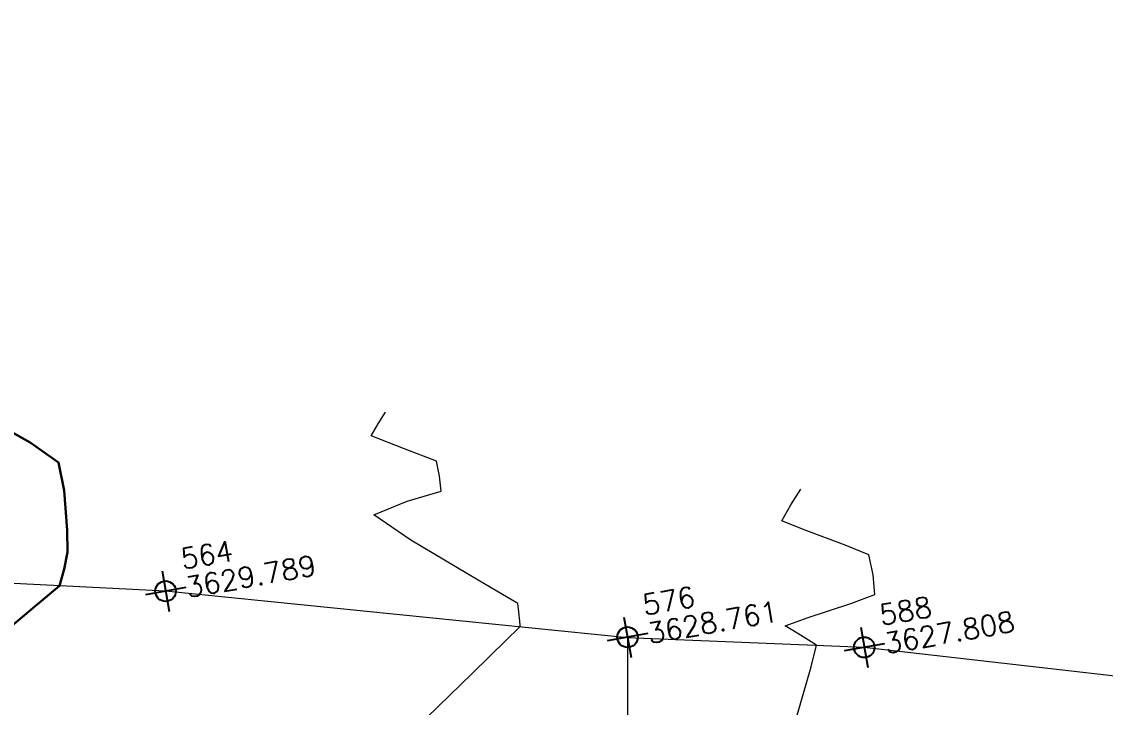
# Model space of a CAD drawing. Header units: millimetres. Extents: x 736950 to 740938, y 8500595 to 8502163.
# Drawn here: x 737854.9 to 737860.19, y 8501309.13 to 8501312.47 of the extents above; entities that cross this region are included whole.
import ezdxf

# ---------------------------------------------------------------- set-up
doc = ezdxf.new("R2010")
doc.units = ezdxf.units.MM
for name, color, linetype, lineweight in [('CONT-MJR', 80, 'Continuous', 30), ('CONT-MNR', 96, 'Continuous', 15), ('pista', 251, 'Continuous', 5)]:
    doc.layers.add(name, color=color, linetype=linetype, lineweight=lineweight)
doc.styles.add('5mm', font='arial.ttf', dxfattribs={"height": 3})

msp = doc.modelspace()

# ---------------------------------------------------------------- hatches: boundary and pattern name
at = {"layer": 'pista'}
h = msp.add_hatch(dxfattribs=at)
h.set_pattern_fill('HONEY', color=256, scale=3, angle=9.94991650582834, style=0)
h.set_pattern_definition([(9.94991650582834, (1479841.21072825, -18.49207214638591), (0.4979252195647159, 0.4170677100899267), [0.375, -0.75]), (129.9499165058283, (1479841.21072825, -18.49207214638591), (-0.6101538418184378, 0.222682034283025), [0.3749999999999999, -0.7499999999999998]), (69.94991650582834, (1479841.21072825, -18.49207214638591), (-0.112228622253722, 0.6397497443729518), [-0.75, 0.375])])
h.paths.add_polyline_path([(737744.7999806425, 8501250.923935566), (737743.4751223363, 8501250.754223157), (737756.465848178, 8501242.026572531), (737763.5739612179, 8501242.006896213), (737770.002546867, 8501243.455222024), (737769.8468594846, 8501244.342704736), (737763.4750639071, 8501242.907173423), (737756.7405500773, 8501242.925815564)])
h.paths.add_polyline_path([(737794.2809870465, 8501256.017245878), (737809.7820272583, 8501263.709828075), (737823.391616501, 8501273.483615467), (737837.0791595323, 8501280.557800073), (737851.5530432165, 8501285.77819753), (737870.8510758049, 8501293.050216693, -0.9976846880626209), (737871.0089264096, 8501292.63424804), (737865.2748787645, 8501289.581801567, 0.7845063948290762), (737866.1540430214, 8501286.121818589), (737883.2588851704, 8501291.348365877), (737897.4188924351, 8501296.516943583), (737903.2981396064, 8501301.44146652, -0.5512150924587264), (737904.1219025984, 8501301.177325813), (737906.855912117, 8501297.98174819, 0.5618964424650519), (737910.2738656431, 8501298.536066804), (737914.22079628, 8501308.558674501), (737925.6412323939, 8501300.72656757, 0.340189525830376), (737928.7023693406, 8501300.894137181), (737936.9171069289, 8501306.117412793, -0.358727273887905), (737938.1716059428, 8501305.962964654), (737943.1732157968, 8501301.051021611, 0.3417074120720416), (737946.0555081918, 8501300.709858142), (737955.8779356404, 8501307.072689936), (737971.8320576148, 8501314.464803053), (737988.5677626224, 8501323.411181662), (738023.1375471824, 8501336.282937778), (738044.4246208373, 8501357.728329657), (738061.4456776979, 8501362.208386911), (738078.9085143938, 8501363.070318012), (738112.0997810266, 8501372.051506756), (738118.6561313582, 8501373.365123207), (738128.3493353954, 8501376.976906104), (738155.2251721952, 8501366.826195797), (738176.6167526407, 8501363.543890122), (738193.8053773039, 8501353.328603027), (738204.7313956148, 8501340.877429372), (738207.705198212, 8501335.751671141), (738214.35685511, 8501331.742925933), (738229.9282901662, 8501313.374534177), (738233.5603594936, 8501308.186787868), (738234.53883727, 8501308.358438132), (738230.6417003467, 8501313.924784988), (738214.9478837823, 8501332.43754055), (738208.3676942562, 8501336.403214611), (738205.4657963786, 8501341.405035153), (738194.387784551, 8501354.029418997), (738176.9261677533, 8501364.406946706), (738155.4549153853, 8501367.70147717), (738128.3514754312, 8501377.93815071), (738118.4090486554, 8501374.233504975), (738111.8936108743, 8501372.928085677), (738078.7671659255, 8501363.964436961), (738061.3074614278, 8501363.102660457), (738043.958527311, 8501358.536303693), (738022.6381405202, 8501337.057350922), (737988.196920163, 8501324.233464561), (737971.4304040315, 8501315.270615296), (737955.4419368334, 8501307.862588815), (737945.5806043665, 8501301.47455489, -0.3391433520832071), (737943.8038299843, 8501301.693147572), (737938.8116631231, 8501306.59581691, 0.3560082385246841), (737936.4342009705, 8501306.876887502), (737928.158540546, 8501301.61487459, -0.3502196171718997), (737926.1502499409, 8501301.468794718), (737914.5128481541, 8501309.44969617, 0.4302069892023044), (737913.4330382891, 8501309.014522241), (737909.4507249827, 8501298.90206584, -0.5704007069138802), (737907.5397775185, 8501298.566836312), (737904.9064502402, 8501301.644734057, 0.4931454261128044), (737902.7202336333, 8501302.131411942), (737896.9620044216, 8501297.308254998), (737882.9728831241, 8501292.20205278), (737866.0373022418, 8501287.027224885, -0.7384715771871906), (737865.6977918843, 8501288.787355538), (737871.5108758068, 8501291.881875956, 0.9119586051647783), (737870.5337161538, 8501293.892406015), (737851.2416702455, 8501286.62264278), (737836.7183275839, 8501281.384406622), (737822.9200107896, 8501274.252970394), (737809.3164408724, 8501264.483505804), (737793.8201376351, 8501256.79327439), (737778.9884914039, 8501246.402265295), (737769.846859484, 8501244.34270474), (737770.0025468671, 8501243.455222024), (737779.3594973255, 8501245.563292695)])
h.paths.add_polyline_path([(738260.5182952256, 8501271.251537092), (738234.538837269, 8501308.358438132), (738233.56035949, 8501308.186787868), (738259.6897886079, 8501270.86568047), (738269.3749442189, 8501234.589470252), (738274.5057655985, 8501215.583008338), (738279.7983711922, 8501189.602392923), (738280.7089290785, 8501189.641305126), (738275.382018582, 8501215.790318219), (738270.2441657205, 8501234.822827347)])

# ---------------------------------------------------------------- linework, layer by layer
at = {"linetype": 'Continuous', "extrusion": (0.9849591664230046, 0.172787269436437, 0)}
for points, elevation in [([(8245950.958062787, 0), (8245950.758062787, 0)], 2195675.732162654), ([(8245950.348062788, 0), (8245950.148062789, 0)], 2195677.911162654), ([(8245950.100062788, 0), (8245949.900062789, 0)], 2195679.039162654)]:
    msp.add_lwpolyline(points, dxfattribs=dict(at, elevation=elevation))
at = {"linetype": 'Continuous', "extrusion": (-0.172787269436437, 0.9849591664230046, 0)}
for points, elevation in [([(-2195675.832162654, 0), (-2195675.632162655, 0)], 8245950.858062787), ([(-2195678.011162654, 0), (-2195677.811162654, 0)], 8245950.248062787), ([(-2195679.139162655, 0), (-2195678.939162654, 0)], 8245950.000062787)]:
    msp.add_lwpolyline(points, dxfattribs=dict(at, elevation=elevation))
at = {"linetype": 'Continuous'}
for centre in [(737855.606214435, 8501309.697850818), (737857.8578406929, 8501309.473529186), (737859.0117258753, 8501309.424163353)]:
    msp.add_circle(centre, 0.05, dxfattribs=at)
at = {"layer": 'CONT-MJR', "elevation": 3630}
for points in [[(737854.9455772692, 8501310.422354627), (737854.728213839, 8501310.545152484)], [(737855.0837164304, 8501310.324337868), (737854.9455772692, 8501310.422354627)], [(737855.1290132082, 8501309.888639688), (737855.1259790766, 8501309.995151134)], [(737855.111213171, 8501309.805417068), (737855.1290132082, 8501309.888639688)], [(737855.0885549758, 8501309.724058798), (737855.111213171, 8501309.805417068)], [(737854.9803828822, 8501309.633435829), (737855.0885549758, 8501309.724058798)]]:
    msp.add_lwpolyline(points, dxfattribs=at)
at = {"layer": 'CONT-MJR', "extrusion": (0.9787483972652623, 0.2050648064653719, 0), "elevation": 2465494.036963897}
msp.add_lwpolyline([(8169335.605816558, 3630.000000000013), (8169335.744658519, 3630.000000000013)], dxfattribs=at)
at = {"layer": 'CONT-MJR', "extrusion": (0.997464478637912, 0.0711661004664326, 0), "elevation": 1340989.359756244}
msp.add_lwpolyline([(8427244.470027598, 3630), (8427244.663814336, 3630)], dxfattribs=at)
at = {"layer": 'CONT-MJR', "extrusion": (0.6409843443148742, -0.7675539527246479, 0), "elevation": -6052260.321679615}
msp.add_lwpolyline([(6015549.578760933, 3630.000000000013), (6015549.88793604, 3630.000000000013)], dxfattribs=at)
at = {"layer": 'CONT-MNR', "extrusion": (0.8428929126955277, -0.5380813486152902, 0), "elevation": -3952462.492458381}
msp.add_lwpolyline([(7562721.277611201, 3629), (7562721.344913658, 3629)], dxfattribs=at)
at = {"layer": 'CONT-MNR'}
for points, elevation in [([(737856.608796047, 8501310.455840033), (737856.6416705175, 8501310.513883505)], 3629), ([(737856.7659251317, 8501310.394083975), (737856.608796047, 8501310.455840033)], 3629), ([(737856.9416343219, 8501310.258225493), (737856.9262481427, 8501310.330872318)], 3629), ([(737856.9489316181, 8501310.185730787), (737856.9416343219, 8501310.258225493)], 3629), ([(737856.7845515077, 8501310.136075795), (737856.9489316181, 8501310.185730787)], 3629), ([(737858.653142511, 8501310.119272185), (737858.7021572803, 8501310.19459985)], 3628), ([(737856.6212667039, 8501310.070774117), (737856.7845515077, 8501310.136075795)], 3629), ([(737856.8010386566, 8501309.946977735), (737856.6212667039, 8501310.070774117)], 3629), ([(737858.9193698174, 8501309.922058186), (737858.718873392, 8501309.996875707)], 3628), ([(737859.0332258152, 8501309.875026416), (737858.9193698174, 8501309.922058186)], 3628), ([(737859.0634628951, 8501309.681552706), (737859.0555308828, 8501309.778154409)], 3628), ([(737857.3227190454, 8501309.637648059), (737857.138743113, 8501309.745899927)], 3629), ([(737857.3288066338, 8501309.59766342), (737857.3227190454, 8501309.637648059)], 3629), ([(737857.3333689169, 8501309.55141681), (737857.3288066338, 8501309.59766342)], 3629), ([(737858.7385409536, 8501309.568834659), (737858.9468427073, 8501309.637723945)], 3628), ([(737857.3346244112, 8501309.530067334), (737857.3333689169, 8501309.55141681)], 3629), ([(737858.6266854549, 8501309.528315429), (737858.7385409536, 8501309.568834659)], 3628), ([(737857.2700893534, 8501309.462122077), (737857.3266466882, 8501309.517768746)], 3629), ([(737857.3266466882, 8501309.517768746), (737857.334359469, 8501309.525681784)], 3629), ([(737857.334359469, 8501309.525681784), (737857.3346244112, 8501309.530067334)], 3629), ([(737858.7007569488, 8501309.48280041), (737858.6266854549, 8501309.528315429)], 3628), ([(737857.1006846565, 8501309.29680844), (737857.2700893534, 8501309.462122077)], 3629), ([(737858.7792537174, 8501309.434109041), (737858.7007569488, 8501309.48280041)], 3628), ([(737858.7530816817, 8501309.328991711), (737858.7792537174, 8501309.434109041)], 3628), ([(737858.6520624437, 8501308.981154855), (737858.6953267396, 8501309.131723989)], 3628)]:
    msp.add_lwpolyline(points, dxfattribs=dict(at, elevation=elevation))
at = {"layer": 'CONT-MNR', "extrusion": (-0.3667962902309908, -0.930301285322547, 0), "elevation": -8179423.111005433}
msp.add_lwpolyline([(-2431819.844593571, 3629.000000000013), (-2431820.016928077, 3629.000000000013)], dxfattribs=at)
at = {"layer": 'CONT-MNR', "extrusion": (0.8744730073474092, -0.4850741792971237, 0), "elevation": -3478528.553645449}
msp.add_lwpolyline([(7792082.318191219, 3628), (7792082.407003297, 3628)], dxfattribs=at)
at = {"layer": 'CONT-MNR', "extrusion": (-0.3802268223131825, -0.9248932714608857, 0), "elevation": -8143358.090706818}
msp.add_lwpolyline([(-2549985.521236595, 3628.000000000013), (-2549985.638884035, 3628.000000000013)], dxfattribs=at)
at = {"layer": 'CONT-MNR', "extrusion": (-0.5116026826570078, -0.8592221453722855, 0), "elevation": -7682003.289945051}
msp.add_lwpolyline([(-3715309.678371454, 3629), (-3715310.071406546, 3629)], dxfattribs=at)
at = {"layer": 'CONT-MNR', "extrusion": (0.9745013067713627, 0.2243818243550634, 0), "elevation": 2626584.011257755}
msp.add_lwpolyline([(8118975.327082715, 3628), (8118975.426489464, 3628)], dxfattribs=at)
at = {"layer": 'CONT-MNR', "extrusion": (0.3518002578970756, -0.9360750923636154, 0), "elevation": -7698285.236553206}
msp.add_lwpolyline([(3681454.304831285, 3628), (3681454.429415508, 3628)], dxfattribs=at)
at = {"layer": 'CONT-MNR', "extrusion": (-0.6973504179834532, 0.7167303499492004, 0), "elevation": 5578601.429753399}
msp.add_lwpolyline([(-6457235.705464234, 3629.00000000001), (-6457236.169522201, 3629.00000000001)], dxfattribs=at)
at = {"layer": 'CONT-MNR', "extrusion": (0.9597137329350369, -0.2809796270477571, 0), "elevation": -1680561.546378897}
msp.add_lwpolyline([(8366146.3826684, 3628), (8366146.588216905, 3628)], dxfattribs=at)
at = {"layer": 'pista'}
for points in [[(737857.8584652804, 8501309.469968777), (737855.606214435, 8501309.697850818), (737853.6435246352, 8501309.797217565), (737853.7053801657, 8501306.46985917), (737853.6558234722, 8501305.129130729)], [(737861.1991395064, 8501309.17233284), (737859.0117258753, 8501309.424163353), (737857.8584652804, 8501309.469968777), (737857.8566320674, 8501306.198927097), (737857.8684069364, 8501305.95239409), (737857.9833390028, 8501304.811086673)]]:
    msp.add_lwpolyline(points, dxfattribs=at)

# ---------------------------------------------------------------- texts
at = {"color": 2, "char_height": 0.1, "width": 0.4, "attachment_point": 1, "rotation": 9.94991650582834, "style": '5mm'}
for s, insert in [('\\Ftxt.shx;\\W1.0000000000;\\T1.0000000000;\\o\\l564', (737855.6718807705, 8501309.902271785)), ('\\Ftxt.shx;\\W1.0000000000;\\T1.0000000000;\\o\\l576', (737857.9235070284, 8501309.677950155)), ('\\Ftxt.shx;\\W1.0000000000;\\T1.0000000000;\\o\\l588', (737859.0773922108, 8501309.628584322))]:
    msp.add_mtext(s, dxfattribs=dict(at, insert=insert))
at = {"color": 1, "char_height": 0.1, "attachment_point": 1, "rotation": 9.94991650582834, "style": '5mm'}
for s, insert, width in [('\\Ftxt.shx;\\W1.0000000000;\\T1.0000000000;\\o\\l3629.789', (737855.6960709883, 8501309.7643775), 0.8333333333333334), ('\\Ftxt.shx;\\W1.0000000000;\\T1.0000000000;\\o\\l3628.761', (737857.9476972462, 8501309.540055871), 0.7999999999999999), ('\\Ftxt.shx;\\W1.0000000000;\\T1.0000000000;\\o\\l3627.808', (737859.1015824287, 8501309.490690038), 0.8166666666666668)]:
    msp.add_mtext(s, dxfattribs=dict(at, insert=insert, width=width))

doc.saveas('drawing.dxf')
